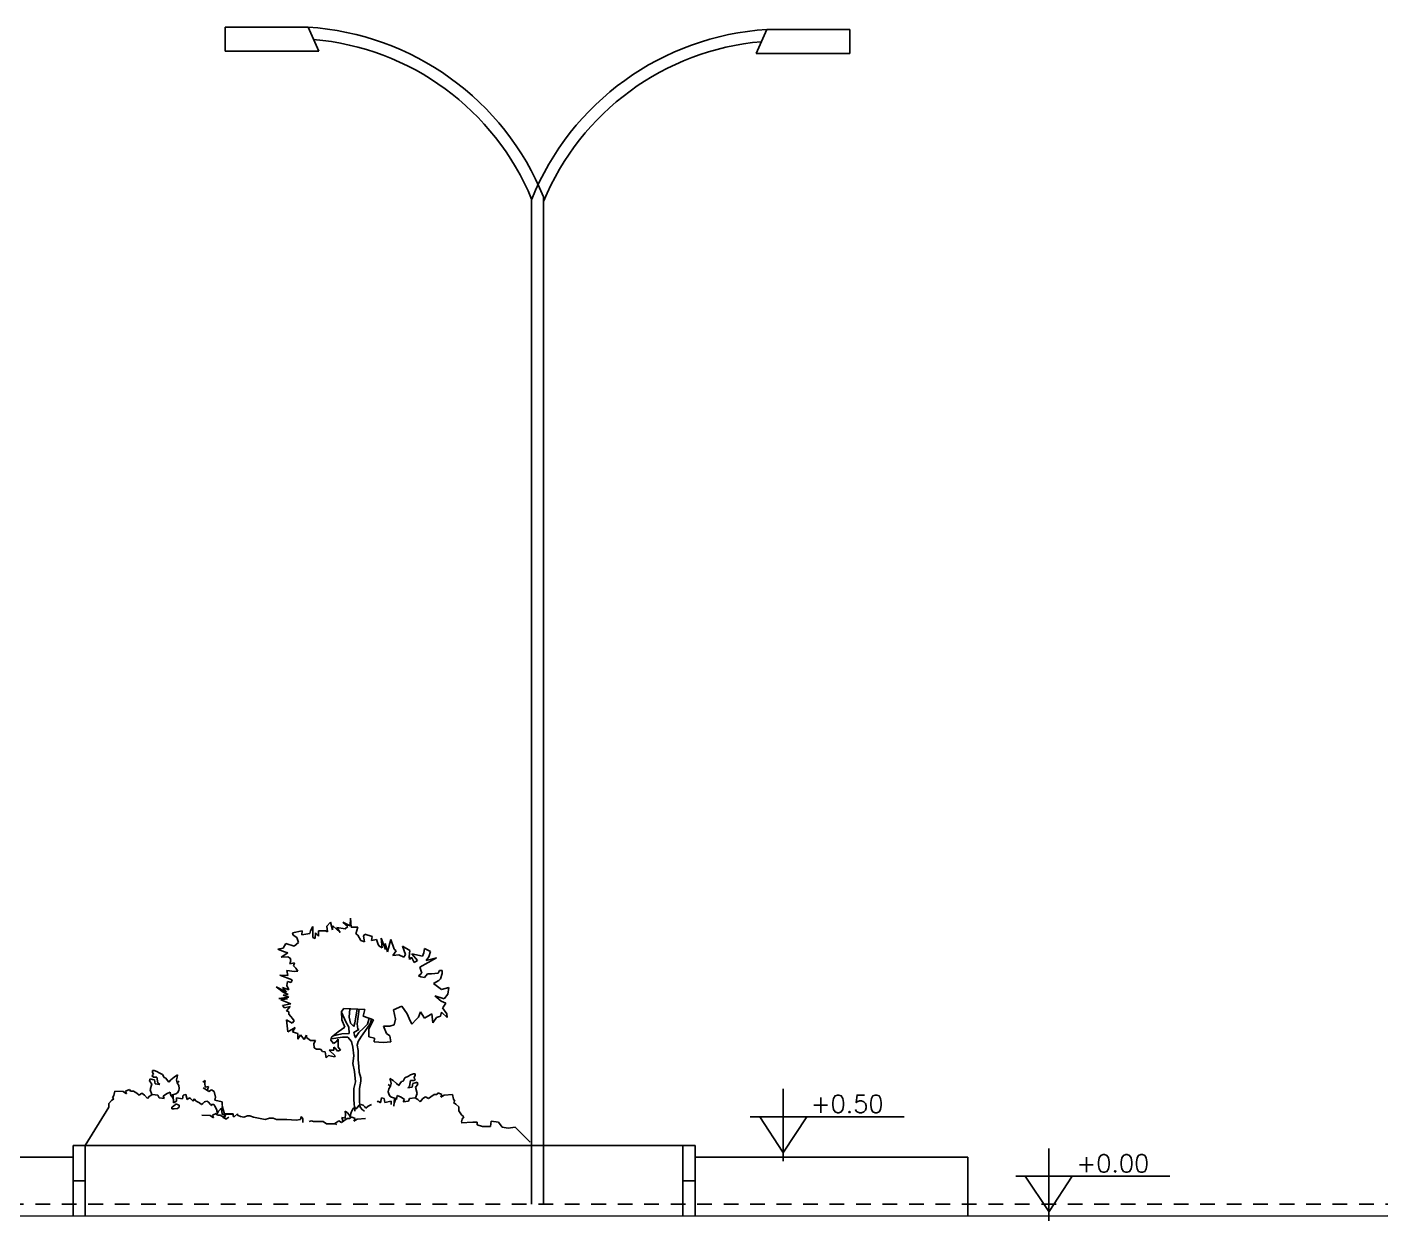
# Model space of a CAD drawing. Header units: millimetres. Extents: x 2181 to 2351, y -493 to -361.
# Drawn here: x 2249.57 to 2261.13, y -371.37 to -361.23 of the extents above; entities that cross this region are included whole.
import ezdxf

# ---------------------------------------------------------------- set-up
doc = ezdxf.new("R2010")
doc.units = ezdxf.units.MM
doc.header["$LTSCALE"] = 0.5
doc.header["$MEASUREMENT"] = 0
doc.linetypes.add('HIDDEN', pattern=[0.375, 0.25, -0.125])
doc.layers.get('0').update_dxf_attribs({"linetype": 'CONTINUOUS'})
for name, color, linetype in [('LAY', 7, 'CONTINUOUS'), ('P1', 1, 'CONTINUOUS'), ('P6', 4, 'CONTINUOUS'), ('PAREDE-A-DEMOLIR', 253, 'HIDDEN'), ('pena_01', 1, 'CONTINUOUS'), ('TEXTO', 3, 'CONTINUOUS')]:
    doc.layers.add(name, color=color, linetype=linetype)
doc.styles.add('ARQ', font='ROMANS.shx')

# ---------------------------------------------------------------- blocks, each defined once
blk = doc.blocks.new('POSTE2PET')
for p, q in [((79.014, -432.667), (78.308, -432.667)), ((78.308, -432.667), (78.308, -432.87)), ((79.106, -432.87), (79.014, -432.667)), ((82.822, -432.89), (82.914, -432.687)), ((82.914, -432.687), (83.619, -432.687)), ((83.619, -432.687), (83.619, -432.89)), ((78.308, -432.87), (79.106, -432.87)), ((83.619, -432.89), (82.822, -432.89))]:
    blk.add_line(p, q)
for points in [[(81.014, -442.667), (81.014, -434.109, 0.288839), (79.014, -432.667)], [(80.914, -442.667), (80.914, -434.129, 0.279997), (79.061, -432.771, 0.279997)]]:
    blk.add_lwpolyline(points, format="xyb")
for radius, start, end in [(2.312, 93.5727, 158.0158), (2.212, 94.9498, 157.5181)]:
    blk.add_arc((83.058, -434.994), radius, start, end)
blk = doc.blocks.new('ARVORE5')
for p, q in [((-85.097, -525.555), (-85.065, -525.522)), ((-85.065, -525.522), (-85.049, -525.587)), ((-84.959, -525.522), (-84.898, -525.551)), ((-84.918, -525.559), (-84.959, -525.522)), ((-84.898, -525.551), (-84.894, -525.486)), ((-84.894, -525.486), (-84.89, -525.563)), ((-85.387, -525.612), (-85.305, -525.595)), ((-85.382, -525.632), (-85.387, -525.612)), ((-85.35, -525.652), (-85.382, -525.632)), ((-85.338, -525.693), (-85.35, -525.652)), ((-85.305, -525.595), (-85.309, -525.628)), ((-85.309, -525.628), (-85.24, -525.616)), ((-85.24, -525.616), (-85.236, -525.595)), ((-85.236, -525.595), (-85.216, -525.559)), ((-85.216, -525.559), (-85.216, -525.652)), ((-85.216, -525.652), (-85.195, -525.66)), ((-85.195, -525.66), (-85.191, -525.612)), ((-85.191, -525.612), (-85.167, -525.64)), ((-85.167, -525.595), (-85.106, -525.595)), ((-85.167, -525.64), (-85.167, -525.595)), ((-85.106, -525.595), (-85.089, -525.603)), ((-85.089, -525.603), (-85.097, -525.555)), ((-85.049, -525.587), (-85.045, -525.551)), ((-85.045, -525.551), (-84.983, -525.608)), ((-84.983, -525.608), (-85.012, -525.567)), ((-85.012, -525.567), (-84.939, -525.579)), ((-84.939, -525.579), (-84.918, -525.559)), ((-84.89, -525.563), (-84.833, -525.563)), ((-84.833, -525.563), (-84.849, -525.62)), ((-84.849, -525.62), (-84.833, -525.632)), ((-84.833, -525.632), (-84.808, -525.677)), ((-84.784, -525.64), (-84.772, -525.624)), ((-84.776, -525.689), (-84.784, -525.64)), ((-84.772, -525.624), (-84.711, -525.644)), ((-84.711, -525.644), (-84.715, -525.677)), ((-84.633, -525.656), (-84.597, -525.754)), ((-84.625, -525.738), (-84.633, -525.656)), ((-85.513, -525.75), (-85.468, -525.742)), ((-85.464, -525.77), (-85.513, -525.75)), ((-85.468, -525.742), (-85.443, -525.701)), ((-85.427, -525.782), (-85.464, -525.77)), ((-85.443, -525.701), (-85.374, -525.725)), ((-85.374, -525.725), (-85.338, -525.693)), ((-84.808, -525.677), (-84.776, -525.689)), ((-84.715, -525.677), (-84.674, -525.669)), ((-84.674, -525.669), (-84.662, -525.701)), ((-84.662, -525.701), (-84.654, -525.721)), ((-84.654, -525.721), (-84.625, -525.738)), ((-84.601, -525.701), (-84.58, -525.774)), ((-84.597, -525.754), (-84.601, -525.701)), ((-84.58, -525.774), (-84.552, -525.669)), ((-84.552, -525.669), (-84.523, -525.75)), ((-84.507, -525.766), (-84.536, -525.803)), ((-84.523, -525.75), (-84.507, -525.766)), ((-84.454, -525.725), (-84.389, -525.762)), ((-84.426, -525.795), (-84.454, -525.725)), ((-84.389, -525.762), (-84.397, -525.815)), ((-84.271, -525.782), (-84.267, -525.746)), ((-84.267, -525.746), (-84.214, -525.77)), ((-84.214, -525.77), (-84.23, -525.815)), ((-85.484, -525.819), (-85.427, -525.782)), ((-85.427, -525.815), (-85.484, -525.819)), ((-85.407, -525.827), (-85.427, -525.815)), ((-85.411, -525.876), (-85.403, -525.848)), ((-85.37, -525.868), (-85.411, -525.876)), ((-85.403, -525.848), (-85.407, -525.827)), ((-85.378, -525.892), (-85.37, -525.868)), ((-85.358, -525.913), (-85.378, -525.892)), ((-84.536, -525.803), (-84.483, -525.799)), ((-84.483, -525.799), (-84.442, -525.819)), ((-84.442, -525.819), (-84.426, -525.795)), ((-84.397, -525.815), (-84.393, -525.839)), ((-84.393, -525.839), (-84.377, -525.819)), ((-84.377, -525.819), (-84.353, -525.864)), ((-84.324, -525.848), (-84.373, -525.791)), ((-84.373, -525.791), (-84.283, -525.811)), ((-84.353, -525.864), (-84.324, -525.848)), ((-84.165, -525.823), (-84.304, -525.904)), ((-84.283, -525.811), (-84.271, -525.782)), ((-84.23, -525.815), (-84.251, -525.848)), ((-84.251, -525.848), (-84.165, -525.823)), ((-85.391, -526.01), (-85.496, -525.97)), ((-85.496, -525.97), (-85.427, -525.974)), ((-85.427, -525.974), (-85.435, -525.933)), ((-85.435, -525.933), (-85.37, -525.941)), ((-85.399, -526.035), (-85.391, -526.01)), ((-85.37, -525.941), (-85.342, -525.937)), ((-85.342, -525.937), (-85.358, -525.913)), ((-84.287, -525.953), (-84.316, -525.978)), ((-84.316, -525.978), (-84.296, -525.986)), ((-84.304, -525.904), (-84.287, -525.953)), ((-84.296, -525.986), (-84.267, -525.99)), ((-84.267, -525.99), (-84.239, -525.961)), ((-84.239, -525.961), (-84.206, -525.961)), ((-84.206, -525.961), (-84.149, -525.953)), ((-84.149, -525.953), (-84.137, -525.933)), ((-84.129, -526.002), (-84.145, -526.018)), ((-84.137, -525.933), (-84.116, -525.933)), ((-84.116, -525.957), (-84.129, -526.002)), ((-84.116, -525.933), (-84.116, -525.957)), ((-85.525, -526.071), (-85.439, -526.116)), ((-85.468, -526.116), (-85.525, -526.071)), ((-85.439, -526.116), (-85.472, -526.075)), ((-85.472, -526.075), (-85.419, -526.096)), ((-85.423, -526.136), (-85.468, -526.116)), ((-85.435, -526.059), (-85.431, -526.026)), ((-85.419, -526.096), (-85.435, -526.059)), ((-85.431, -526.026), (-85.399, -526.035)), ((-84.145, -526.018), (-84.19, -526.043)), ((-84.19, -526.043), (-84.12, -526.092)), ((-84.12, -526.092), (-84.059, -526.075)), ((-84.059, -526.075), (-84.068, -526.132)), ((-85.505, -526.169), (-85.419, -526.157)), ((-85.431, -526.173), (-85.505, -526.169)), ((-85.488, -526.181), (-85.431, -526.173)), ((-85.403, -526.214), (-85.488, -526.181)), ((-85.472, -526.23), (-85.403, -526.214)), ((-85.456, -526.25), (-85.472, -526.23)), ((-85.468, -526.14), (-85.423, -526.136)), ((-85.419, -526.157), (-85.468, -526.14)), ((-85.407, -526.238), (-85.456, -526.25)), ((-85.439, -526.275), (-85.407, -526.238)), ((-84.458, -526.234), (-84.528, -526.266)), ((-84.414, -526.299), (-84.458, -526.234)), ((-84.177, -526.148), (-84.125, -526.193)), ((-84.1, -526.173), (-84.177, -526.148)), ((-84.125, -526.193), (-84.084, -526.209)), ((-84.108, -526.242), (-84.112, -526.25)), ((-84.084, -526.209), (-84.108, -526.242)), ((-84.068, -526.132), (-84.1, -526.173)), ((-85.419, -526.283), (-85.439, -526.275)), ((-85.439, -526.352), (-85.391, -526.38)), ((-85.427, -526.454), (-85.439, -526.352)), ((-85.419, -526.303), (-85.419, -526.283)), ((-85.403, -526.323), (-85.419, -526.303)), ((-85.387, -526.34), (-85.403, -526.323)), ((-85.374, -526.36), (-85.387, -526.34)), ((-84.951, -526.254), (-84.971, -526.279)), ((-84.971, -526.279), (-84.967, -526.352)), ((-84.967, -526.352), (-84.943, -526.413)), ((-84.772, -526.262), (-84.951, -526.254)), ((-84.788, -526.319), (-84.772, -526.262)), ((-84.699, -526.352), (-84.788, -526.319)), ((-84.739, -526.429), (-84.699, -526.352)), ((-84.528, -526.266), (-84.511, -526.344)), ((-84.511, -526.344), (-84.523, -526.393)), ((-84.397, -526.34), (-84.414, -526.299)), ((-84.373, -526.388), (-84.397, -526.34)), ((-84.336, -526.348), (-84.373, -526.388)), ((-84.316, -526.327), (-84.336, -526.348)), ((-84.3, -526.283), (-84.316, -526.327)), ((-84.267, -526.336), (-84.3, -526.283)), ((-84.202, -526.299), (-84.267, -526.336)), ((-84.194, -526.376), (-84.202, -526.299)), ((-84.165, -526.332), (-84.194, -526.376)), ((-84.129, -526.319), (-84.165, -526.332)), ((-84.12, -526.287), (-84.129, -526.319)), ((-84.072, -526.332), (-84.12, -526.287)), ((-84.112, -526.25), (-84.076, -526.299)), ((-84.076, -526.299), (-84.072, -526.332)), ((-85.366, -526.417), (-85.427, -526.454)), ((-85.391, -526.38), (-85.374, -526.36)), ((-85.387, -526.454), (-85.366, -526.417)), ((-85.362, -526.462), (-85.387, -526.454)), ((-85.342, -526.466), (-85.362, -526.462)), ((-85.342, -526.515), (-85.342, -526.466)), ((-85, -526.454), (-85.057, -526.498)), ((-84.943, -526.413), (-85, -526.454)), ((-84.739, -526.494), (-84.739, -526.429)), ((-84.56, -526.405), (-84.613, -526.405)), ((-84.613, -526.405), (-84.589, -526.466)), ((-84.589, -526.466), (-84.56, -526.486)), ((-84.523, -526.393), (-84.56, -526.405)), ((-85.321, -526.478), (-85.342, -526.515)), ((-85.289, -526.519), (-85.321, -526.478)), ((-85.268, -526.482), (-85.289, -526.519)), ((-85.268, -526.502), (-85.268, -526.482)), ((-85.236, -526.527), (-85.268, -526.502)), ((-85.191, -526.527), (-85.236, -526.527)), ((-85.207, -526.551), (-85.191, -526.527)), ((-85.203, -526.588), (-85.207, -526.551)), ((-85.183, -526.6), (-85.203, -526.588)), ((-85.057, -526.498), (-85.063, -526.523)), ((-85.063, -526.523), (-85.04, -526.551)), ((-85.04, -526.551), (-85.016, -526.539)), ((-85.02, -526.596), (-85.036, -526.584)), ((-85.036, -526.584), (-85.036, -526.608)), ((-85.016, -526.539), (-85, -526.515)), ((-85, -526.515), (-85, -526.563)), ((-85, -526.563), (-85, -526.584)), ((-85, -526.584), (-84.979, -526.608)), ((-84.69, -526.506), (-84.739, -526.494)), ((-84.694, -526.539), (-84.69, -526.506)), ((-84.613, -526.543), (-84.694, -526.539)), ((-84.552, -526.539), (-84.613, -526.543)), ((-84.56, -526.486), (-84.552, -526.539)), ((-85.15, -526.6), (-85.183, -526.6)), ((-85.134, -526.62), (-85.15, -526.6)), ((-85.11, -526.624), (-85.134, -526.62)), ((-85.102, -526.673), (-85.11, -526.624)), ((-85.081, -526.653), (-85.102, -526.673)), ((-85.032, -526.665), (-85.081, -526.653)), ((-85.077, -526.608), (-85.024, -526.657)), ((-85.036, -526.608), (-85.077, -526.608)), ((-85.024, -526.657), (-85.032, -526.665)), ((-85.004, -526.616), (-85.02, -526.596)), ((-84.979, -526.608), (-85.004, -526.616))]:
    blk.add_line(p, q)
for points in [[(-84.971, -526.285), (-84.935, -526.368), (-84.91, -526.413), (-84.906, -526.466), (-84.967, -526.47), (-85.043, -526.488)], [(-84.9, -526.257), (-84.906, -526.327), (-84.894, -526.38), (-84.87, -526.405), (-84.866, -526.407)], [(-84.866, -526.407), (-84.857, -526.376), (-84.837, -526.259)], [(-84.832, -526.429), (-84.825, -526.433), (-84.865, -526.458), (-84.861, -526.482), (-84.853, -526.502), (-84.825, -526.458), (-84.784, -526.421), (-84.751, -526.388), (-84.737, -526.338)], [(-84.832, -526.429), (-84.837, -526.384), (-84.82, -526.26)], [(-84.717, -526.345), (-84.727, -526.384), (-84.768, -526.441), (-84.808, -526.498), (-84.829, -526.535), (-84.837, -526.567), (-84.829, -526.612), (-84.829, -526.641), (-84.829, -526.689), (-84.825, -526.746), (-84.821, -526.795), (-84.808, -526.844), (-84.808, -526.872), (-84.817, -526.933), (-84.817, -526.982), (-84.817, -527.047), (-84.813, -527.092), (-84.792, -527.116), (-84.775, -527.126)], [(-85.06, -526.511), (-84.963, -526.498), (-84.918, -526.498), (-84.886, -526.535), (-84.874, -526.584), (-84.865, -526.657), (-84.874, -526.722), (-84.861, -526.791), (-84.853, -526.877), (-84.865, -526.933), (-84.865, -527.031), (-84.857, -527.126)]]:
    blk.add_lwpolyline(points)

msp = doc.modelspace()

# ---------------------------------------------------------------- linework, layer by layer
for p, q in [((2251.687, -370.508), (2251.724, -370.508)), ((2251.724, -370.508), (2251.774, -370.508)), ((2251.774, -370.508), (2251.854, -370.514))]:
    msp.add_line(p, q)
at = {"layer": 'LAY', "linetype": 'Continuous'}
for p, q in [((2250.641, -370.124), (2250.627, -370.138)), ((2250.627, -370.138), (2250.641, -370.148)), ((2250.646, -370.091), (2250.632, -370.091)), ((2250.632, -370.091), (2250.632, -370.105)), ((2250.632, -370.105), (2250.641, -370.124)), ((2250.67, -370.1), (2250.646, -370.091)), ((2250.689, -370.11), (2250.67, -370.1)), ((2250.717, -370.124), (2250.689, -370.11)), ((2250.732, -370.152), (2250.717, -370.124)), ((2250.846, -370.129), (2250.817, -370.148)), ((2250.841, -370.148), (2250.846, -370.129)), ((2252.778, -370.153), (2252.807, -370.139)), ((2252.807, -370.139), (2252.826, -370.129)), ((2252.826, -370.129), (2252.85, -370.12)), ((2252.85, -370.12), (2252.864, -370.12)), ((2252.864, -370.134), (2252.854, -370.153)), ((2252.864, -370.12), (2252.864, -370.134)), ((2250.437, -370.252), (2250.403, -370.266)), ((2250.446, -370.266), (2250.437, -370.252)), ((2250.613, -370.162), (2250.608, -370.181)), ((2250.608, -370.181), (2250.627, -370.205)), ((2250.632, -370.167), (2250.613, -370.162)), ((2250.627, -370.205), (2250.613, -370.257)), ((2250.651, -370.171), (2250.632, -370.167)), ((2250.641, -370.148), (2250.67, -370.148)), ((2250.655, -370.205), (2250.651, -370.171)), ((2250.694, -370.209), (2250.655, -370.205)), ((2250.67, -370.148), (2250.679, -370.195)), ((2250.679, -370.195), (2250.694, -370.209)), ((2250.746, -370.157), (2250.732, -370.152)), ((2250.76, -370.176), (2250.746, -370.157)), ((2250.77, -370.19), (2250.76, -370.176)), ((2250.789, -370.171), (2250.77, -370.19)), ((2250.817, -370.148), (2250.789, -370.171)), ((2250.836, -370.171), (2250.841, -370.148)), ((2250.841, -370.195), (2250.836, -370.171)), ((2250.841, -370.195), (2250.86, -370.181)), ((2250.855, -370.219), (2250.841, -370.195)), ((2250.86, -370.243), (2250.855, -370.219)), ((2250.855, -370.262), (2250.86, -370.243)), ((2251.08, -370.176), (2251.061, -370.19)), ((2251.091, -370.257), (2251.063, -370.238)), ((2251.076, -370.2), (2251.08, -370.176)), ((2251.08, -370.233), (2251.076, -370.2)), ((2251.109, -370.228), (2251.08, -370.233)), ((2251.099, -370.257), (2251.109, -370.228)), ((2252.655, -370.224), (2252.636, -370.21)), ((2252.636, -370.272), (2252.64, -370.248)), ((2252.64, -370.248), (2252.655, -370.224)), ((2252.655, -370.177), (2252.65, -370.158)), ((2252.65, -370.158), (2252.679, -370.177)), ((2252.66, -370.201), (2252.655, -370.177)), ((2252.655, -370.224), (2252.66, -370.201)), ((2252.679, -370.177), (2252.707, -370.201)), ((2252.707, -370.201), (2252.726, -370.22)), ((2252.726, -370.22), (2252.736, -370.205)), ((2252.736, -370.205), (2252.75, -370.186)), ((2252.75, -370.186), (2252.764, -370.182)), ((2252.764, -370.182), (2252.778, -370.153)), ((2252.816, -370.224), (2252.802, -370.239)), ((2252.802, -370.239), (2252.84, -370.234)), ((2252.826, -370.177), (2252.816, -370.224)), ((2252.854, -370.177), (2252.826, -370.177)), ((2252.84, -370.234), (2252.845, -370.201)), ((2252.845, -370.201), (2252.864, -370.196)), ((2252.854, -370.153), (2252.869, -370.167)), ((2252.869, -370.167), (2252.854, -370.177)), ((2252.864, -370.196), (2252.883, -370.191)), ((2252.888, -370.21), (2252.869, -370.234)), ((2252.869, -370.234), (2252.883, -370.286)), ((2252.883, -370.191), (2252.888, -370.21)), ((2250.285, -370.347), (2250.261, -370.371)), ((2250.304, -370.333), (2250.285, -370.347)), ((2250.304, -370.304), (2250.294, -370.323)), ((2250.294, -370.323), (2250.304, -370.333)), ((2250.313, -370.266), (2250.304, -370.304)), ((2250.384, -370.271), (2250.313, -370.266)), ((2250.413, -370.29), (2250.384, -370.271)), ((2250.403, -370.266), (2250.413, -370.29)), ((2250.47, -370.266), (2250.446, -370.266)), ((2250.499, -370.285), (2250.47, -370.266)), ((2250.518, -370.3), (2250.499, -370.285)), ((2250.541, -370.285), (2250.518, -370.3)), ((2250.565, -370.3), (2250.541, -370.285)), ((2250.589, -370.328), (2250.565, -370.3)), ((2250.608, -370.309), (2250.589, -370.328)), ((2250.632, -370.295), (2250.608, -370.309)), ((2250.613, -370.257), (2250.627, -370.295)), ((2250.679, -370.3), (2250.632, -370.295)), ((2250.689, -370.323), (2250.679, -370.3)), ((2250.732, -370.328), (2250.689, -370.323)), ((2250.751, -370.29), (2250.722, -370.309)), ((2250.722, -370.309), (2250.732, -370.328)), ((2250.784, -370.276), (2250.751, -370.29)), ((2250.789, -370.309), (2250.784, -370.276)), ((2250.808, -370.3), (2250.789, -370.309)), ((2250.793, -370.3), (2250.831, -370.29)), ((2250.808, -370.333), (2250.793, -370.3)), ((2250.812, -370.366), (2250.808, -370.3)), ((2250.836, -370.352), (2250.812, -370.366)), ((2250.831, -370.29), (2250.846, -370.281)), ((2250.888, -370.333), (2250.836, -370.323)), ((2250.836, -370.323), (2250.836, -370.352)), ((2250.846, -370.281), (2250.855, -370.262)), ((2250.893, -370.3), (2250.888, -370.333)), ((2250.917, -370.295), (2250.893, -370.3)), ((2250.927, -370.338), (2250.917, -370.295)), ((2250.946, -370.323), (2250.927, -370.338)), ((2250.955, -370.328), (2250.946, -370.323)), ((2250.979, -370.352), (2250.955, -370.328)), ((2250.988, -370.333), (2250.979, -370.352)), ((2251.003, -370.352), (2250.988, -370.333)), ((2251.031, -370.366), (2251.003, -370.352)), ((2251.05, -370.38), (2251.031, -370.366)), ((2251.074, -370.357), (2251.06, -370.371)), ((2251.093, -370.352), (2251.074, -370.357)), ((2251.11, -370.271), (2251.091, -370.257)), ((2251.107, -370.357), (2251.093, -370.352)), ((2251.126, -370.38), (2251.107, -370.357)), ((2251.134, -370.257), (2251.11, -370.271)), ((2251.158, -370.271), (2251.134, -370.257)), ((2251.158, -370.271), (2251.169, -370.318)), ((2251.169, -370.318), (2251.161, -370.342)), ((2251.161, -370.342), (2251.225, -370.358)), ((2251.225, -370.358), (2251.225, -370.389)), ((2252.541, -370.357), (2252.55, -370.353)), ((2252.55, -370.353), (2252.569, -370.367)), ((2252.569, -370.367), (2252.579, -370.324)), ((2252.579, -370.324), (2252.602, -370.329)), ((2252.602, -370.329), (2252.607, -370.362)), ((2252.607, -370.362), (2252.66, -370.353)), ((2252.64, -370.291), (2252.636, -370.272)), ((2252.65, -370.31), (2252.64, -370.291)), ((2252.664, -370.319), (2252.65, -370.31)), ((2252.66, -370.353), (2252.66, -370.381)), ((2252.702, -370.329), (2252.664, -370.319)), ((2252.683, -370.395), (2252.688, -370.329)), ((2252.688, -370.362), (2252.702, -370.329)), ((2252.688, -370.329), (2252.707, -370.338)), ((2252.707, -370.338), (2252.712, -370.305)), ((2252.712, -370.305), (2252.745, -370.319)), ((2252.745, -370.319), (2252.774, -370.338)), ((2252.774, -370.338), (2252.764, -370.357)), ((2252.764, -370.357), (2252.807, -370.353)), ((2252.807, -370.353), (2252.816, -370.329)), ((2252.816, -370.329), (2252.864, -370.324)), ((2252.864, -370.324), (2252.888, -370.338)), ((2252.883, -370.286), (2252.869, -370.324)), ((2252.888, -370.338), (2252.907, -370.357)), ((2252.907, -370.357), (2252.931, -370.329)), ((2252.931, -370.329), (2252.954, -370.315)), ((2252.954, -370.315), (2252.978, -370.329)), ((2252.978, -370.329), (2252.997, -370.315)), ((2252.997, -370.315), (2253.026, -370.296)), ((2253.026, -370.296), (2253.049, -370.296)), ((2253.049, -370.296), (2253.059, -370.281)), ((2253.059, -370.281), (2253.092, -370.296)), ((2253.092, -370.296), (2253.083, -370.319)), ((2253.083, -370.319), (2253.111, -370.3)), ((2253.111, -370.3), (2253.183, -370.296)), ((2253.183, -370.296), (2253.192, -370.334)), ((2253.192, -370.334), (2253.202, -370.353)), ((2253.202, -370.353), (2253.192, -370.362)), ((2253.192, -370.362), (2253.211, -370.376)), ((2250.261, -370.404), (2250.059, -370.729)), ((2250.261, -370.371), (2250.261, -370.404)), ((2250.798, -370.404), (2250.812, -370.395)), ((2250.798, -370.418), (2250.798, -370.404)), ((2250.817, -370.418), (2250.798, -370.418)), ((2250.812, -370.395), (2250.831, -370.376)), ((2250.846, -370.414), (2250.817, -370.418)), ((2250.831, -370.376), (2250.836, -370.376)), ((2250.836, -370.376), (2250.86, -370.385)), ((2250.86, -370.404), (2250.846, -370.414)), ((2250.86, -370.385), (2250.86, -370.404)), ((2251.06, -370.371), (2251.05, -370.38)), ((2251.123, -370.475), (2251.052, -370.47)), ((2251.151, -370.494), (2251.123, -370.475)), ((2251.136, -370.39), (2251.126, -370.38)), ((2251.155, -370.38), (2251.136, -370.376)), ((2251.136, -370.376), (2251.136, -370.39)), ((2251.175, -370.456), (2251.142, -370.47)), ((2251.142, -370.47), (2251.151, -370.494)), ((2251.169, -370.404), (2251.155, -370.38)), ((2251.179, -370.428), (2251.169, -370.404)), ((2251.185, -370.47), (2251.175, -370.456)), ((2251.183, -370.456), (2251.179, -370.428)), ((2251.193, -370.437), (2251.183, -370.456)), ((2251.209, -370.47), (2251.185, -370.47)), ((2251.207, -370.423), (2251.193, -370.437)), ((2251.226, -370.409), (2251.207, -370.423)), ((2251.237, -370.489), (2251.209, -370.47)), ((2251.221, -370.433), (2251.226, -370.409)), ((2251.226, -370.466), (2251.221, -370.433)), ((2251.226, -370.391), (2251.232, -370.422)), ((2251.255, -370.461), (2251.226, -370.466)), ((2251.232, -370.422), (2251.244, -370.459)), ((2251.247, -370.461), (2251.237, -370.499)), ((2251.244, -370.459), (2251.318, -370.459)), ((2251.245, -370.49), (2251.255, -370.461)), ((2251.318, -370.466), (2251.247, -370.461)), ((2251.318, -370.459), (2251.318, -370.483)), ((2251.318, -370.483), (2251.33, -370.483)), ((2251.33, -370.483), (2251.355, -370.459)), ((2251.355, -370.459), (2251.355, -370.471)), ((2251.355, -370.471), (2251.38, -370.483)), ((2251.38, -370.483), (2251.41, -370.489)), ((2251.41, -370.489), (2251.441, -370.477)), ((2251.441, -370.477), (2251.46, -370.477)), ((2251.46, -370.477), (2251.49, -370.489)), ((2251.891, -370.508), (2251.897, -370.483)), ((2251.897, -370.483), (2251.909, -370.502)), ((2252.27, -370.438), (2252.289, -370.452)), ((2252.274, -370.462), (2252.27, -370.438)), ((2252.27, -370.495), (2252.274, -370.462)), ((2252.289, -370.452), (2252.303, -370.467)), ((2252.303, -370.467), (2252.312, -370.486)), ((2252.311, -370.5), (2252.32, -370.485)), ((2252.312, -370.486), (2252.317, -370.457)), ((2252.317, -370.457), (2252.327, -370.433)), ((2252.32, -370.485), (2252.354, -370.5)), ((2252.327, -370.433), (2252.341, -370.41)), ((2252.341, -370.41), (2252.36, -370.405)), ((2252.36, -370.405), (2252.36, -370.419)), ((2252.36, -370.419), (2252.369, -370.41)), ((2252.369, -370.41), (2252.388, -370.386)), ((2252.388, -370.386), (2252.403, -370.381)), ((2252.403, -370.381), (2252.422, -370.386)), ((2252.422, -370.386), (2252.436, -370.4)), ((2252.436, -370.4), (2252.446, -370.41)), ((2252.446, -370.41), (2252.465, -370.395)), ((2252.465, -370.395), (2252.493, -370.381)), ((2253.211, -370.376), (2253.235, -370.4)), ((2253.235, -370.4), (2253.235, -370.433)), ((2253.235, -370.433), (2253.259, -370.467)), ((2253.259, -370.467), (2253.278, -370.486)), ((2253.278, -370.486), (2253.263, -370.505)), ((2251.256, -370.504), (2251.237, -370.489)), ((2251.28, -370.489), (2251.256, -370.504)), ((2251.49, -370.489), (2251.589, -370.508)), ((2251.589, -370.508), (2251.626, -370.495)), ((2251.626, -370.495), (2251.657, -370.495)), ((2251.657, -370.495), (2251.687, -370.508)), ((2251.854, -370.514), (2251.891, -370.508)), ((2251.909, -370.502), (2251.909, -370.532)), ((2251.965, -370.526), (2251.983, -370.52)), ((2251.983, -370.52), (2252.002, -370.526)), ((2252.002, -370.526), (2252.063, -370.526)), ((2252.063, -370.526), (2252.082, -370.526)), ((2252.082, -370.526), (2252.112, -370.545)), ((2252.112, -370.545), (2252.186, -370.545)), ((2252.183, -370.542), (2252.216, -370.519)), ((2252.186, -370.545), (2252.199, -370.551)), ((2252.216, -370.519), (2252.24, -370.533)), ((2252.24, -370.533), (2252.259, -370.519)), ((2252.251, -370.519), (2252.241, -370.49)), ((2252.241, -370.49), (2252.27, -370.495)), ((2252.259, -370.519), (2252.287, -370.5)), ((2252.287, -370.5), (2252.311, -370.5)), ((2252.354, -370.5), (2252.344, -370.523)), ((2252.344, -370.523), (2252.373, -370.504)), ((2252.373, -370.504), (2252.444, -370.5)), ((2253.257, -370.537), (2253.355, -370.529)), ((2253.263, -370.505), (2253.259, -370.528)), ((2253.355, -370.529), (2253.392, -370.529)), ((2253.392, -370.529), (2253.392, -370.552)), ((2253.392, -370.552), (2253.437, -370.567)), ((2253.437, -370.567), (2253.505, -370.567)), ((2253.505, -370.567), (2253.512, -370.522)), ((2253.512, -370.522), (2253.573, -370.529)), ((2253.573, -370.529), (2253.603, -370.574)), ((2253.603, -370.574), (2253.655, -370.582)), ((2253.655, -370.582), (2253.715, -370.574)), ((2253.715, -370.574), (2253.841, -370.701))]:
    msp.add_line(p, q, dxfattribs=at)
at = {"layer": 'P1', "ltscale": 3}
for p, q in [((2255.993, -370.862), (2255.993, -370.247)), ((2255.713, -370.484), (2257.021, -370.484)), ((2255.994, -370.784), (2256.193, -370.484)), ((2258.25, -371.368), (2258.25, -370.753)), ((2257.97, -370.99), (2259.279, -370.99)), ((2258.252, -371.29), (2258.45, -370.99))]:
    msp.add_line(p, q, dxfattribs=at)
at = {"layer": 'P1'}
msp.add_line((2250.059, -370.729), (2255.141, -370.729), dxfattribs=at)
at = {"layer": 'P6'}
for p, q in [((2241.908, -370.829), (2249.958, -370.829)), ((2249.958, -370.729), (2249.958, -371.328)), ((2249.958, -370.729), (2250.059, -370.729)), ((2250.059, -370.729), (2250.059, -371.328)), ((2255.141, -370.729), (2255.141, -371.327)), ((2255.141, -370.729), (2255.244, -370.729)), ((2255.244, -370.729), (2255.244, -371.327)), ((2255.244, -370.829), (2257.561, -370.829)), ((2257.561, -371.327), (2257.561, -370.829)), ((2249.958, -371.029), (2250.059, -371.029)), ((2255.141, -371.029), (2255.244, -371.029)), ((2216.562, -371.331), (2261.131, -371.327))]:
    msp.add_line(p, q, dxfattribs=at)
at = {"layer": 'PAREDE-A-DEMOLIR'}
msp.add_line((2216.562, -371.231), (2261.131, -371.227), dxfattribs=at)
at = {"layer": 'pena_01', "linetype": 'Continuous'}
for p, q in [((2255.991, -370.784), (2255.793, -370.484)), ((2258.249, -371.29), (2258.05, -370.99))]:
    msp.add_line(p, q, dxfattribs=at)

# ---------------------------------------------------------------- block references
at = {"layer": 'LAY', "linetype": 'Continuous'}
for name, p in [('POSTE2PET', (2172.941, 71.44)), ('ARVORE5', (2337.21, 156.69))]:
    msp.add_blockref(name, p, dxfattribs=at)

# ---------------------------------------------------------------- texts
at = {"layer": 'TEXTO', "ltscale": 3, "char_height": 0.15, "attachment_point": 5, "style": 'ARQ'}
for s, insert in [('+0.50', (2256.537, -370.375)), ('+0.00', (2258.795, -370.881))]:
    msp.add_mtext(s, dxfattribs=dict(at, insert=insert))

doc.saveas('drawing.dxf')
